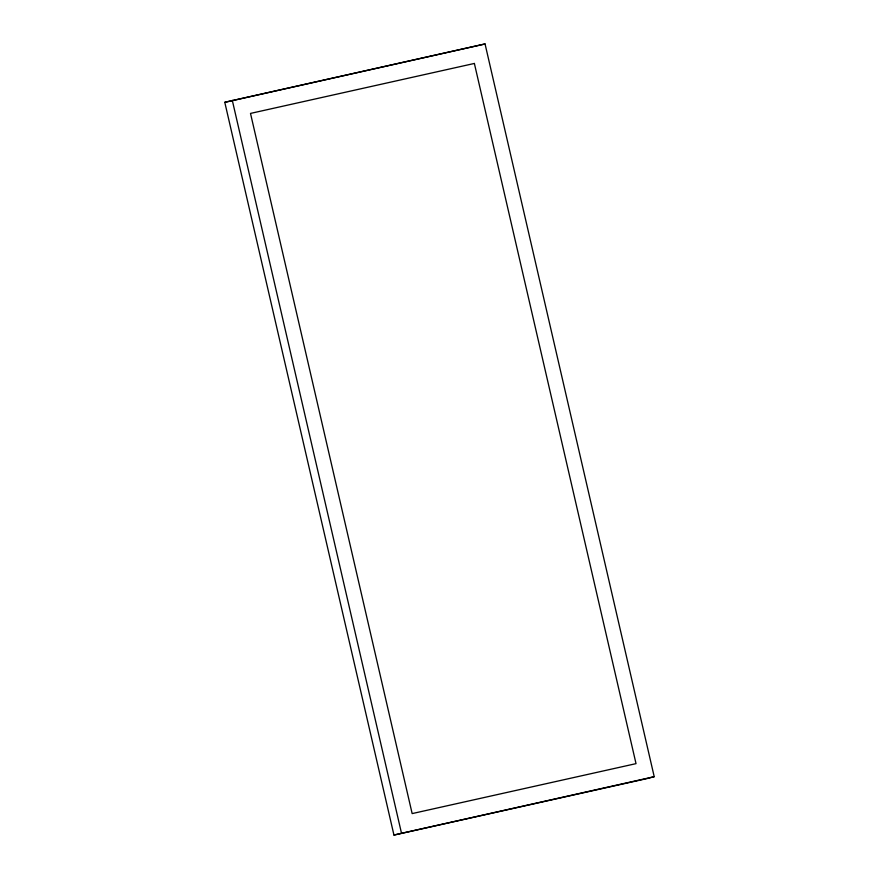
<?xml version="1.0" encoding="UTF-8"?>
<svg xmlns="http://www.w3.org/2000/svg" width="879" height="879" viewBox="0 0 879 879"><rect width="100%" height="100%" fill="white"/><g stroke="black" fill="none" stroke-linecap="round" stroke-linejoin="round"><path stroke-width="1.32" d="M224.782 102.305L485.054 43.95L654.218 776.695L646.702 778.651L393.946 835.05L224.782 102.305L485.054 43.95M393.946 835.05L654.218 776.695M232.298 100.349L401.472 833.105M474.374 63.453L250.504 113.413L412.152 813.591L636.022 763.642L474.374 63.453"/></g></svg>
